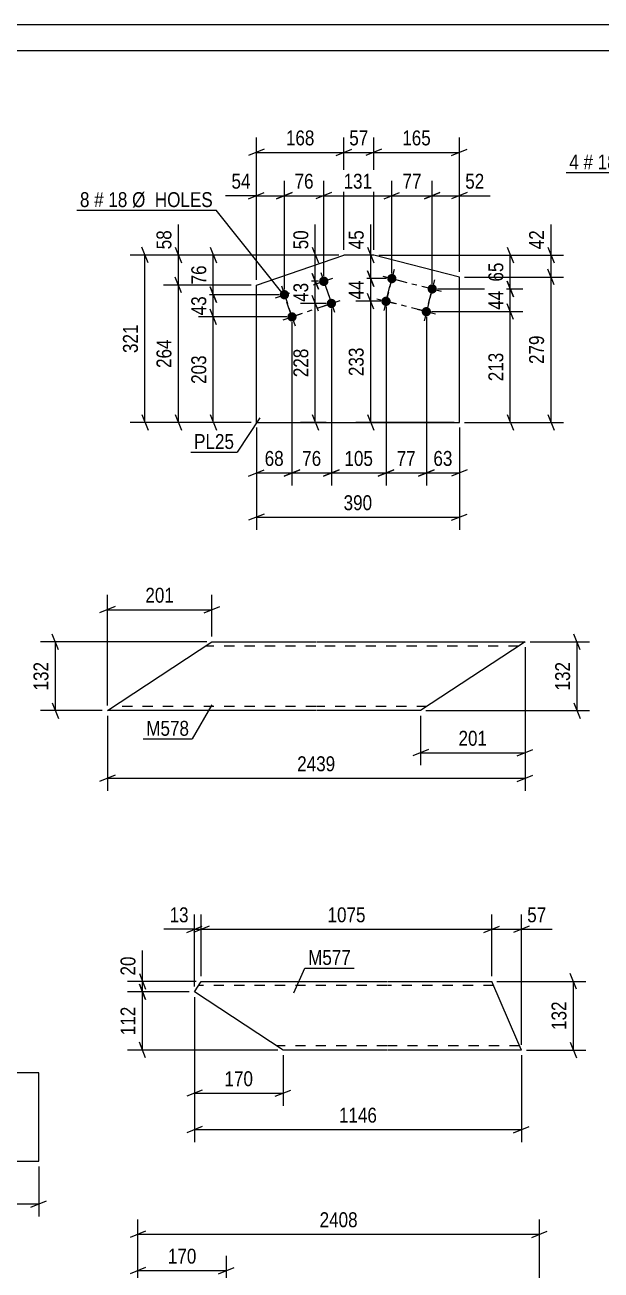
# Model space of a CAD drawing. Header units: millimetres. Extents: x 0 to 594, y 0 to 420.
# Drawn here: x 212.6 to 323.4, y 180.8 to 420 of the extents above; entities that cross this region are included whole.
import ezdxf

# ---------------------------------------------------------------- set-up
doc = ezdxf.new("R2010")
doc.units = ezdxf.units.MM
doc.linetypes.add('DXK_LINE_DOT2', pattern=[3.9198, 1.9599, -1.9599])
doc.linetypes.add('DXK_LINE_DOT3', pattern=[5.9187, 2.979, -0.9799, 0.9799, -0.9799])
doc.styles.add('Arial Narrow', font='ARIALN.TTF', dxfattribs={"height": 0.2})

# ---------------------------------------------------------------- blocks, each defined once
blk = doc.blocks.new('Unknown-232816080-53569')
at = {"color": 5, "linetype": 'Continuous'}
for p, q in [((594, 420), (0, 420)), ((589, 415), (5, 415))]:
    blk.add_line(p, q, dxfattribs=at)
blk = doc.blocks.new('Part-232816080-67486 - 67485')
at = {"color": 2, "linetype": 'Continuous'}
for p, q in [((245.23, 234.24), (246.54, 236.25)), ((246.54, 236.25), (282.25, 236.25)), ((282.35, 236.25), (302.35, 236.25)), ((307.35, 224.65), (302.35, 236.25)), ((259.81, 224.65), (245.23, 234.24)), ((262.25, 223.05), (259.81, 224.65)), ((282.25, 223.05), (262.25, 223.05)), ((308.04, 223.05), (282.35, 223.05)), ((308.04, 223.05), (307.35, 224.65))]:
    blk.add_line(p, q, dxfattribs=at)
at = {"color": 7, "linetype": 'DXK_LINE_DOT2'}
for p, q in [((282.25, 235.45), (246.02, 235.45)), ((302.69, 235.45), (282.35, 235.45)), ((262.06, 223.17), (259.81, 224.65)), ((282.25, 223.85), (261.03, 223.85)), ((307.69, 223.85), (282.35, 223.85)), ((307.67, 223.91), (307.48, 224.34)), ((307.69, 223.85), (307.67, 223.91))]:
    blk.add_line(p, q, dxfattribs=at)
blk = doc.blocks.new('Part-232816080-67497 - 67496')
at = {"color": 2, "linetype": 'Continuous'}
for p, q in [((246.14, 299.87), (248.57, 301.47)), ((248.57, 301.47), (268.57, 301.47)), ((268.67, 301.47), (308.74, 301.47)), ((308.74, 301.47), (306.3, 299.87)), ((228.5, 288.27), (246.14, 299.87)), ((306.3, 299.87), (288.67, 288.27)), ((268.57, 288.27), (228.5, 288.27)), ((288.67, 288.27), (268.67, 288.27))]:
    blk.add_line(p, q, dxfattribs=at)
at = {"color": 7, "linetype": 'DXK_LINE_DOT2'}
for p, q in [((268.57, 300.67), (247.35, 300.67)), ((307.52, 300.67), (268.67, 300.67)), ((308.55, 301.35), (306.3, 299.87)), ((268.57, 289.07), (229.72, 289.07)), ((289.88, 289.07), (268.67, 289.07))]:
    blk.add_line(p, q, dxfattribs=at)
blk = doc.blocks.new('Part-232816080-67672 - 67671')
at = {"color": 2, "linetype": 'Continuous'}
for p, q in [((193.53, 218.69), (193.53, 201.69)), ((215.29, 218.69), (193.53, 218.69)), ((215.29, 201.69), (215.29, 218.69)), ((193.53, 201.69), (215.29, 201.69))]:
    blk.add_line(p, q, dxfattribs=at)
blk = doc.blocks.new('Part-232816080-67833 - 67832')
at = {"color": 2, "linetype": 'Continuous'}
for p, q in [((257.11, 370.02), (273.94, 375.77)), ((279.66, 375.77), (273.94, 375.77)), ((296.13, 371.55), (279.66, 375.77)), ((296.13, 343.64), (296.13, 371.55)), ((257.11, 343.64), (257.11, 370.02)), ((257.11, 343.64), (296.13, 343.64))]:
    blk.add_line(p, q, dxfattribs=at)
blk = doc.blocks.new('Bolt-232816080-67834 - 67832')
at = {"linetype": 'Continuous'}
for points in [[(284.02, 371.04, -1), (282.28, 371.48, -1)], [(291.77, 369.05, -1), (290.03, 369.5, -1)], [(282.9, 366.68, -1), (281.16, 367.13, -1)], [(290.65, 364.69, -1), (288.91, 365.14, -1)]]:
    blk.add_hatch(color=1, dxfattribs=at).paths.add_polyline_path(points)
at = {"color": 1, "linetype": 'Continuous'}
for p, q in [((281.41, 371.71), (284.89, 370.81)), ((283.6, 373), (282.7, 369.52)), ((291.35, 371.02), (290.45, 367.53)), ((282.48, 368.65), (281.59, 365.16)), ((289.16, 369.72), (292.64, 368.83)), ((280.29, 367.35), (283.78, 366.46)), ((290.23, 366.66), (289.34, 363.17)), ((288.04, 365.36), (291.53, 364.47))]:
    blk.add_line(p, q, dxfattribs=at)
blk = doc.blocks.new('Bolt-232816080-67835 - 67832')
at = {"linetype": 'Continuous'}
for points in [[(270.93, 371.04, -1), (269.22, 370.46, -1)], [(263.36, 368.45, -1), (261.65, 367.87, -1)], [(272.38, 366.78, -1), (270.68, 366.2, -1)], [(264.81, 364.19, -1), (263.11, 363.61, -1)]]:
    blk.add_hatch(color=1, dxfattribs=at).paths.add_polyline_path(points)
at = {"color": 1, "linetype": 'Continuous'}
for p, q in [((268.37, 370.17), (271.78, 371.33)), ((269.49, 372.45), (270.66, 369.04)), ((260.8, 367.58), (264.21, 368.74)), ((261.92, 369.86), (263.09, 366.46)), ((269.83, 365.91), (273.23, 367.07)), ((270.95, 368.19), (272.11, 364.79)), ((262.26, 363.32), (265.66, 364.48)), ((263.38, 365.6), (264.54, 362.2))]:
    blk.add_line(p, q, dxfattribs=at)
blk = doc.blocks.new('Line-232816080-76324 - 67832')
at = {"color": 1, "linetype": 'DXK_LINE_DOT3'}
blk.add_line((262.5, 368.16), (270.07, 370.75), dxfattribs=at)
blk = doc.blocks.new('Line-232816080-76331 - 67832')
at = {"color": 1, "linetype": 'DXK_LINE_DOT3'}
blk.add_line((270.07, 370.75), (271.53, 366.49), dxfattribs=at)
blk = doc.blocks.new('Line-232816080-76338 - 67832')
at = {"color": 1, "linetype": 'DXK_LINE_DOT3'}
blk.add_line((271.53, 366.49), (263.96, 363.9), dxfattribs=at)
blk = doc.blocks.new('Line-232816080-76345 - 67832')
at = {"color": 1, "linetype": 'DXK_LINE_DOT3'}
blk.add_line((263.96, 363.9), (262.5, 368.16), dxfattribs=at)
blk = doc.blocks.new('Line-232816080-76352 - 67832')
at = {"color": 1, "linetype": 'DXK_LINE_DOT3'}
blk.add_line((283.15, 371.26), (290.9, 369.27), dxfattribs=at)
blk = doc.blocks.new('Line-232816080-76359 - 67832')
at = {"color": 1, "linetype": 'DXK_LINE_DOT3'}
blk.add_line((290.9, 369.27), (289.78, 364.92), dxfattribs=at)
blk = doc.blocks.new('Line-232816080-76366 - 67832')
at = {"color": 1, "linetype": 'DXK_LINE_DOT3'}
blk.add_line((289.78, 364.92), (282.03, 366.9), dxfattribs=at)
blk = doc.blocks.new('Line-232816080-76373 - 67832')
at = {"color": 1, "linetype": 'DXK_LINE_DOT3'}
blk.add_line((282.03, 366.9), (283.15, 371.26), dxfattribs=at)
blk = doc.blocks.new('StraightDimension-232816080-68071 - 67478')
at = {"color": 7, "linetype": 'Continuous'}
for p, q in [((234.34, 160.48), (234.34, 183.52)), ((251.36, 171.67), (251.36, 183.52)), ((235.84, 181.27), (232.84, 180.07)), ((234.34, 180.67), (251.36, 180.67)), ((249.86, 180.07), (252.86, 181.27))]:
    blk.add_line(p, q, dxfattribs=at)
at = {"color": 0}
blk.add_wipeout([(246.19, 181.42), (246.19, 185.62), (239.51, 185.62), (239.51, 181.42)], dxfattribs=at)
at = {"color": 3, "style": 'Arial Narrow'}
blk.add_text('170', height=2.863, dxfattribs=at).set_placement((240.11, 182.02))
blk = doc.blocks.new('StraightDimension-232816080-68089 - 67478')
at = {"color": 7, "linetype": 'Continuous'}
for p, q in [((234.34, 160.48), (234.34, 190.52)), ((311.52, 171.67), (311.52, 190.52)), ((235.84, 188.27), (232.84, 187.07)), ((234.34, 187.67), (311.52, 187.67)), ((310.02, 187.07), (313.02, 188.27))]:
    blk.add_line(p, q, dxfattribs=at)
at = {"color": 0}
blk.add_wipeout([(277.19, 188.42), (277.19, 192.62), (268.67, 192.62), (268.67, 188.42)], dxfattribs=at)
at = {"color": 3, "style": 'Arial Narrow'}
blk.add_text('2408', height=2.863, dxfattribs=at).set_placement((269.27, 189.02))
blk = doc.blocks.new('StraightDimension-232816080-71213 - 67485')
at = {"color": 7, "linetype": 'Continuous'}
for p, q in [((234.63, 237.75), (235.83, 234.75)), ((245.54, 236.25), (232.38, 236.25)), ((235.83, 232.74), (234.63, 235.74)), ((235.23, 234.24), (235.23, 236.25)), ((244.23, 234.24), (232.38, 234.24))]:
    blk.add_line(p, q, dxfattribs=at)
at = {"color": 0}
blk.add_wipeout([(234.48, 241.63), (230.28, 241.63), (230.28, 236.77), (234.48, 236.77)], dxfattribs=at)
at = {"color": 7, "linetype": 'Continuous'}
blk.add_line((235.23, 236.25), (235.23, 242.15), dxfattribs=at)
blk.add_line((235.23, 236.25), (235.23, 242.15), dxfattribs=at)
at = {"color": 3, "style": 'Arial Narrow'}
blk.add_text('20', height=2.863, rotation=90.0002, dxfattribs=at).set_placement((233.88, 237.37))
blk = doc.blocks.new('StraightDimension-232816080-68113 - 67485')
at = {"color": 7, "linetype": 'Continuous'}
for p, q in [((318.64, 234.75), (317.44, 237.75)), ((303.35, 236.25), (320.44, 236.25)), ((318.04, 223.05), (318.04, 236.25)), ((309.04, 223.05), (320.44, 223.05)), ((317.44, 224.55), (318.64, 221.55))]:
    blk.add_line(p, q, dxfattribs=at)
at = {"color": 0}
blk.add_wipeout([(317.29, 232.99), (313.09, 232.99), (313.09, 226.31), (317.29, 226.31)], dxfattribs=at)
at = {"color": 3, "style": 'Arial Narrow'}
blk.add_text('132', height=2.863, rotation=90.0002, dxfattribs=at).set_placement((316.69, 226.91))
blk = doc.blocks.new('StraightDimension-232816080-68101 - 67485')
at = {"color": 7, "linetype": 'Continuous'}
for p, q in [((245.23, 233.24), (245.23, 212.36)), ((262.25, 222.05), (262.25, 212.36)), ((246.73, 215.36), (243.73, 214.16)), ((260.75, 214.16), (263.75, 215.36)), ((245.23, 214.76), (262.25, 214.76))]:
    blk.add_line(p, q, dxfattribs=at)
at = {"color": 0}
blk.add_wipeout([(257.08, 215.51), (257.08, 219.71), (250.39, 219.71), (250.39, 215.51)], dxfattribs=at)
at = {"color": 3, "style": 'Arial Narrow'}
blk.add_text('170', height=2.863, dxfattribs=at).set_placement((250.99, 216.11))
blk = doc.blocks.new('StraightDimension-232816080-68119 - 67485')
at = {"color": 7, "linetype": 'Continuous'}
for p, q in [((245.23, 233.24), (245.23, 205.36)), ((308.04, 222.05), (308.04, 205.36)), ((246.73, 208.36), (243.73, 207.16)), ((306.54, 207.16), (309.54, 208.36)), ((245.23, 207.76), (308.04, 207.76))]:
    blk.add_line(p, q, dxfattribs=at)
at = {"color": 0}
blk.add_wipeout([(280.89, 208.51), (280.89, 212.71), (272.38, 212.71), (272.38, 208.51)], dxfattribs=at)
at = {"color": 3, "style": 'Arial Narrow'}
blk.add_text('1146', height=2.863, dxfattribs=at).set_placement((272.98, 209.11))
blk = doc.blocks.new('StraightDimension-232816080-71214 - 67485')
at = {"color": 7, "linetype": 'Continuous'}
for p, q in [((234.63, 235.74), (235.83, 232.74)), ((244.23, 234.24), (232.38, 234.24)), ((235.23, 223.05), (235.23, 234.24)), ((261.25, 223.05), (232.38, 223.05)), ((235.83, 221.55), (234.63, 224.55))]:
    blk.add_line(p, q, dxfattribs=at)
at = {"color": 0}
blk.add_wipeout([(234.48, 231.99), (230.28, 231.99), (230.28, 225.3), (234.48, 225.3)], dxfattribs=at)
at = {"color": 3, "style": 'Arial Narrow'}
blk.add_text('112', height=2.863, rotation=90.0002, dxfattribs=at).set_placement((233.88, 225.9))
blk = doc.blocks.new('StraightDimension-232816080-76596 - 67485')
at = {"color": 7, "linetype": 'Continuous'}
for p, q in [((302.35, 237.25), (302.35, 249.1)), ((308.04, 224.05), (308.04, 249.1)), ((300.85, 245.65), (303.85, 246.85)), ((309.54, 246.85), (306.54, 245.65)), ((302.35, 246.25), (308.04, 246.25))]:
    blk.add_line(p, q, dxfattribs=at)
at = {"color": 0}
blk.add_wipeout([(313.42, 247), (313.42, 251.2), (308.56, 251.2), (308.56, 247)], dxfattribs=at)
at = {"color": 7, "linetype": 'Continuous'}
blk.add_line((308.04, 246.25), (313.95, 246.25), dxfattribs=at)
blk.add_line((308.04, 246.25), (313.95, 246.25), dxfattribs=at)
at = {"color": 3, "style": 'Arial Narrow'}
blk.add_text('57', height=2.863, dxfattribs=at).set_placement((309.16, 247.6))
blk = doc.blocks.new('StraightDimension-232816080-76597 - 67485')
at = {"color": 7, "linetype": 'Continuous'}
for p, q in [((246.54, 237.25), (246.54, 249.1)), ((302.35, 237.25), (302.35, 249.1)), ((248.04, 246.85), (245.04, 245.65)), ((300.85, 245.65), (303.85, 246.85)), ((246.54, 246.25), (302.35, 246.25))]:
    blk.add_line(p, q, dxfattribs=at)
at = {"color": 0}
blk.add_wipeout([(278.7, 247), (278.7, 251.2), (270.19, 251.2), (270.19, 247)], dxfattribs=at)
at = {"color": 3, "style": 'Arial Narrow'}
blk.add_text('1075', height=2.863, dxfattribs=at).set_placement((270.79, 247.6))
blk = doc.blocks.new('StraightDimension-232816080-76598 - 67485')
at = {"color": 7, "linetype": 'Continuous'}
for p, q in [((245.23, 235.24), (245.23, 249.1)), ((246.54, 237.25), (246.54, 249.1)), ((243.73, 245.65), (246.73, 246.85)), ((248.04, 246.85), (245.04, 245.65)), ((245.23, 246.25), (246.54, 246.25))]:
    blk.add_line(p, q, dxfattribs=at)
at = {"color": 0}
blk.add_wipeout([(244.7, 247), (244.7, 251.2), (239.84, 251.2), (239.84, 247)], dxfattribs=at)
at = {"color": 7, "linetype": 'Continuous'}
blk.add_line((245.23, 246.25), (239.32, 246.25), dxfattribs=at)
blk.add_line((245.23, 246.25), (239.32, 246.25), dxfattribs=at)
at = {"color": 3, "style": 'Arial Narrow'}
blk.add_text('13', height=2.863, dxfattribs=at).set_placement((240.44, 247.6))
blk = doc.blocks.new('StraightDimension-232816080-68137 - 67496')
at = {"color": 7, "linetype": 'Continuous'}
for p, q in [((247.57, 301.47), (215.65, 301.47)), ((219.1, 299.97), (217.9, 302.97)), ((218.5, 288.27), (218.5, 301.47)), ((217.9, 289.77), (219.1, 286.77)), ((227.5, 288.27), (215.65, 288.27))]:
    blk.add_line(p, q, dxfattribs=at)
at = {"color": 0}
blk.add_wipeout([(217.75, 298.22), (213.55, 298.22), (213.55, 291.53), (217.75, 291.53)], dxfattribs=at)
at = {"color": 3, "style": 'Arial Narrow'}
blk.add_text('132', height=2.863, rotation=90.0002, dxfattribs=at).set_placement((217.15, 292.13))
blk = doc.blocks.new('StraightDimension-232816080-68131 - 67496')
at = {"color": 7, "linetype": 'Continuous'}
for p, q in [((309.74, 301.47), (321.14, 301.47)), ((319.34, 299.97), (318.14, 302.97)), ((318.74, 288.27), (318.74, 301.47)), ((318.14, 289.77), (319.34, 286.77)), ((289.67, 288.27), (321.14, 288.27))]:
    blk.add_line(p, q, dxfattribs=at)
at = {"color": 0}
blk.add_wipeout([(317.99, 298.22), (313.79, 298.22), (313.79, 291.53), (317.99, 291.53)], dxfattribs=at)
at = {"color": 3, "style": 'Arial Narrow'}
blk.add_text('132', height=2.863, rotation=90.0002, dxfattribs=at).set_placement((317.39, 292.13))
blk = doc.blocks.new('StraightDimension-232816080-68123 - 67496')
at = {"color": 7, "linetype": 'Continuous'}
for p, q in [((308.74, 300.47), (308.74, 277.77)), ((288.67, 287.27), (288.67, 277.77)), ((290.17, 280.77), (287.17, 279.57)), ((288.67, 280.17), (308.74, 280.17)), ((307.24, 279.57), (310.24, 280.77))]:
    blk.add_line(p, q, dxfattribs=at)
at = {"color": 0}
blk.add_wipeout([(302.04, 280.92), (302.04, 285.12), (295.36, 285.12), (295.36, 280.92)], dxfattribs=at)
at = {"color": 3, "style": 'Arial Narrow'}
blk.add_text('201', height=2.863, dxfattribs=at).set_placement((295.96, 281.52))
blk = doc.blocks.new('StraightDimension-232816080-68143 - 67496')
at = {"color": 7, "linetype": 'Continuous'}
for p, q in [((308.74, 300.47), (308.74, 272.87)), ((228.5, 287.27), (228.5, 272.87)), ((230, 275.87), (227, 274.67)), ((228.5, 275.27), (308.74, 275.27)), ((307.24, 274.67), (310.24, 275.87))]:
    blk.add_line(p, q, dxfattribs=at)
at = {"color": 0}
blk.add_wipeout([(272.87, 276.02), (272.87, 280.22), (264.36, 280.22), (264.36, 276.02)], dxfattribs=at)
at = {"color": 3, "style": 'Arial Narrow'}
blk.add_text('2439', height=2.863, dxfattribs=at).set_placement((264.96, 276.62))
blk = doc.blocks.new('StraightDimension-232816080-68127 - 67496')
at = {"color": 7, "linetype": 'Continuous'}
for p, q in [((228.5, 289.27), (228.5, 310.5)), ((248.57, 302.47), (248.57, 310.5)), ((230, 308.25), (227, 307.05)), ((228.5, 307.65), (248.57, 307.65)), ((247.07, 307.05), (250.07, 308.25))]:
    blk.add_line(p, q, dxfattribs=at)
at = {"color": 0}
blk.add_wipeout([(241.88, 308.4), (241.88, 312.6), (235.19, 312.6), (235.19, 308.4)], dxfattribs=at)
at = {"color": 3, "style": 'Arial Narrow'}
blk.add_text('201', height=2.863, dxfattribs=at).set_placement((235.79, 309))
blk = doc.blocks.new('StraightDimension-232816080-74626 - 67671')
at = {"color": 7, "linetype": 'Continuous'}
for p, q in [((193.53, 200.69), (193.53, 191.09)), ((215.29, 200.69), (215.29, 191.09)), ((195.03, 194.09), (192.03, 192.89)), ((213.79, 192.89), (216.79, 194.09)), ((193.53, 193.49), (215.29, 193.49))]:
    blk.add_line(p, q, dxfattribs=at)
at = {"color": 0}
blk.add_wipeout([(207.75, 194.24), (207.75, 198.44), (201.07, 198.44), (201.07, 194.24)], dxfattribs=at)
at = {"color": 3, "style": 'Arial Narrow'}
blk.add_text('218', height=2.863, dxfattribs=at).set_placement((201.67, 194.84))
blk = doc.blocks.new('StraightDimension-232816080-68454 - 67832')
at = {"color": 7, "linetype": 'Continuous'}
for p, q in [((273.94, 376.77), (273.94, 398.36)), ((279.66, 376.77), (279.66, 398.36)), ((272.44, 394.91), (275.44, 396.11)), ((273.94, 395.51), (279.66, 395.51)), ((281.16, 396.11), (278.16, 394.91))]:
    blk.add_line(p, q, dxfattribs=at)
at = {"color": 0}
blk.add_wipeout([(279.23, 396.26), (279.23, 400.46), (274.37, 400.46), (274.37, 396.26)], dxfattribs=at)
at = {"color": 3, "style": 'Arial Narrow'}
blk.add_text('57', height=2.863, dxfattribs=at).set_placement((274.97, 396.86))
blk = doc.blocks.new('StraightDimension-232816080-78531 - 67832')
at = {"color": 7, "linetype": 'Continuous'}
for p, q in [((297.13, 371.55), (316.14, 371.55)), ((314.34, 370.05), (313.14, 373.05)), ((313.74, 343.64), (313.74, 371.55)), ((313.14, 345.14), (314.34, 342.14)), ((297.13, 343.64), (316.14, 343.64))]:
    blk.add_line(p, q, dxfattribs=at)
at = {"color": 0}
blk.add_wipeout([(312.99, 360.94), (308.79, 360.94), (308.79, 354.25), (312.99, 354.25)], dxfattribs=at)
at = {"color": 3, "style": 'Arial Narrow'}
blk.add_text('279', height=2.863, rotation=90.0002, dxfattribs=at).set_placement((312.39, 354.85))
blk = doc.blocks.new('StraightDimension-232816080-78456 - 67832')
at = {"color": 7, "linetype": 'Continuous'}
for p, q in [((282.03, 365.9), (282.03, 331.53)), ((289.78, 363.92), (289.78, 331.53)), ((280.53, 333.33), (283.53, 334.53)), ((282.03, 333.93), (289.78, 333.93)), ((291.28, 334.53), (288.28, 333.33))]:
    blk.add_line(p, q, dxfattribs=at)
at = {"color": 0}
blk.add_wipeout([(288.34, 334.68), (288.34, 338.88), (283.48, 338.88), (283.48, 334.68)], dxfattribs=at)
at = {"color": 3, "style": 'Arial Narrow'}
blk.add_text('77', height=2.863, dxfattribs=at).set_placement((284.08, 335.28))
blk = doc.blocks.new('StraightDimension-232816080-68453 - 67832')
at = {"color": 7, "linetype": 'Continuous'}
for p, q in [((279.66, 376.77), (279.66, 398.36)), ((296.13, 372.55), (296.13, 398.36)), ((281.16, 396.11), (278.16, 394.91)), ((279.66, 395.51), (296.13, 395.51)), ((294.63, 394.91), (297.63, 396.11))]:
    blk.add_line(p, q, dxfattribs=at)
at = {"color": 0}
blk.add_wipeout([(291.24, 396.26), (291.24, 400.46), (284.55, 400.46), (284.55, 396.26)], dxfattribs=at)
at = {"color": 3, "style": 'Arial Narrow'}
blk.add_text('165', height=2.863, dxfattribs=at).set_placement((285.15, 396.86))
blk = doc.blocks.new('StraightDimension-232816080-68455 - 67832')
at = {"color": 7, "linetype": 'Continuous'}
for p, q in [((257.11, 371.02), (257.11, 398.36)), ((273.94, 376.77), (273.94, 398.36)), ((258.61, 396.11), (255.61, 394.91)), ((257.11, 395.51), (273.94, 395.51)), ((272.44, 394.91), (275.44, 396.11))]:
    blk.add_line(p, q, dxfattribs=at)
at = {"color": 0}
blk.add_wipeout([(268.87, 396.26), (268.87, 400.46), (262.19, 400.46), (262.19, 396.26)], dxfattribs=at)
at = {"color": 3, "style": 'Arial Narrow'}
blk.add_text('168', height=2.863, dxfattribs=at).set_placement((262.79, 396.86))
blk = doc.blocks.new('StraightDimension-232816080-68461 - 67832')
at = {"color": 7, "linetype": 'Continuous'}
for p, q in [((257.11, 342.64), (257.11, 323.02)), ((296.13, 342.64), (296.13, 323.02)), ((258.61, 326.02), (255.61, 324.82)), ((257.11, 325.42), (296.13, 325.42)), ((294.63, 324.82), (297.63, 326.02))]:
    blk.add_line(p, q, dxfattribs=at)
at = {"color": 0}
blk.add_wipeout([(279.96, 326.17), (279.96, 330.37), (273.28, 330.37), (273.28, 326.17)], dxfattribs=at)
at = {"color": 3, "style": 'Arial Narrow'}
blk.add_text('390', height=2.863, dxfattribs=at).set_placement((273.88, 326.77))
blk = doc.blocks.new('StraightDimension-232816080-78458 - 67832')
at = {"color": 7, "linetype": 'Continuous'}
for p, q in [((271.53, 365.49), (271.53, 331.53)), ((263.96, 362.9), (263.96, 331.53)), ((262.46, 333.33), (265.46, 334.53)), ((263.96, 333.93), (271.53, 333.93)), ((273.03, 334.53), (270.03, 333.33))]:
    blk.add_line(p, q, dxfattribs=at)
at = {"color": 0}
blk.add_wipeout([(270.17, 334.68), (270.17, 338.88), (265.32, 338.88), (265.32, 334.68)], dxfattribs=at)
at = {"color": 3, "style": 'Arial Narrow'}
blk.add_text('76', height=2.863, dxfattribs=at).set_placement((265.92, 335.28))
blk = doc.blocks.new('StraightDimension-232816080-68473 - 67832')
at = {"color": 7, "linetype": 'Continuous'}
for p, q in [((290.9, 370.27), (290.9, 390.04)), ((296.13, 372.55), (296.13, 390.04)), ((289.4, 386.59), (292.4, 387.79)), ((297.63, 387.79), (294.63, 386.59)), ((290.9, 387.19), (296.13, 387.19))]:
    blk.add_line(p, q, dxfattribs=at)
at = {"color": 0}
blk.add_wipeout([(301.51, 387.94), (301.51, 392.14), (296.65, 392.14), (296.65, 387.94)], dxfattribs=at)
at = {"color": 7, "linetype": 'Continuous'}
blk.add_line((296.13, 387.19), (302.03, 387.19), dxfattribs=at)
blk.add_line((296.13, 387.19), (302.03, 387.19), dxfattribs=at)
at = {"color": 3, "style": 'Arial Narrow'}
blk.add_text('52', height=2.863, dxfattribs=at).set_placement((297.25, 388.54))
blk = doc.blocks.new('StraightDimension-232816080-78457 - 67832')
at = {"color": 7, "linetype": 'Continuous'}
for p, q in [((271.53, 365.49), (271.53, 331.53)), ((282.03, 365.9), (282.03, 331.53)), ((270.03, 333.33), (273.03, 334.53)), ((271.53, 333.93), (282.03, 333.93)), ((283.53, 334.53), (280.53, 333.33))]:
    blk.add_line(p, q, dxfattribs=at)
at = {"color": 0}
blk.add_wipeout([(280.12, 334.68), (280.12, 338.88), (273.44, 338.88), (273.44, 334.68)], dxfattribs=at)
at = {"color": 3, "style": 'Arial Narrow'}
blk.add_text('105', height=2.863, dxfattribs=at).set_placement((274.04, 335.28))
blk = doc.blocks.new('StraightDimension-232816080-71140 - 67832')
at = {"color": 7, "linetype": 'Continuous'}
for p, q in [((278.66, 375.77), (276.23, 375.77)), ((278.48, 377.27), (279.68, 374.27)), ((279.08, 371.26), (279.08, 375.77)), ((282.15, 371.26), (276.23, 371.26)), ((279.68, 369.76), (278.48, 372.76))]:
    blk.add_line(p, q, dxfattribs=at)
at = {"color": 0}
blk.add_wipeout([(278.33, 381.15), (274.13, 381.15), (274.13, 376.29), (278.33, 376.29)], dxfattribs=at)
at = {"color": 7, "linetype": 'Continuous'}
blk.add_line((279.08, 375.77), (279.08, 381.68), dxfattribs=at)
blk.add_line((279.08, 375.77), (279.08, 381.68), dxfattribs=at)
at = {"color": 3, "style": 'Arial Narrow'}
blk.add_text('45', height=2.863, rotation=90.0002, dxfattribs=at).set_placement((277.73, 376.89))
blk = doc.blocks.new('StraightDimension-232816080-68474 - 67832')
at = {"color": 7, "linetype": 'Continuous'}
for p, q in [((283.15, 372.26), (283.15, 390.04)), ((290.9, 370.27), (290.9, 390.04)), ((281.65, 386.59), (284.65, 387.79)), ((292.4, 387.79), (289.4, 386.59)), ((283.15, 387.19), (290.9, 387.19))]:
    blk.add_line(p, q, dxfattribs=at)
at = {"color": 0}
blk.add_wipeout([(289.45, 387.94), (289.45, 392.14), (284.6, 392.14), (284.6, 387.94)], dxfattribs=at)
at = {"color": 3, "style": 'Arial Narrow'}
blk.add_text('77', height=2.863, dxfattribs=at).set_placement((285.2, 388.54))
blk = doc.blocks.new('StraightDimension-232816080-68475 - 67832')
at = {"color": 7, "linetype": 'Continuous'}
for p, q in [((270.07, 371.75), (270.07, 390.04)), ((283.15, 372.26), (283.15, 390.04)), ((271.57, 387.79), (268.57, 386.59)), ((281.65, 386.59), (284.65, 387.79)), ((270.07, 387.19), (283.15, 387.19))]:
    blk.add_line(p, q, dxfattribs=at)
at = {"color": 0}
blk.add_wipeout([(279.95, 387.94), (279.95, 392.14), (273.27, 392.14), (273.27, 387.94)], dxfattribs=at)
at = {"color": 3, "style": 'Arial Narrow'}
blk.add_text('131', height=2.863, dxfattribs=at).set_placement((273.87, 388.54))
blk = doc.blocks.new('StraightDimension-232816080-68476 - 67832')
at = {"color": 7, "linetype": 'Continuous'}
for p, q in [((262.5, 369.16), (262.5, 390.04)), ((270.07, 371.75), (270.07, 390.04)), ((261, 386.59), (264, 387.79)), ((271.57, 387.79), (268.57, 386.59)), ((262.5, 387.19), (270.07, 387.19))]:
    blk.add_line(p, q, dxfattribs=at)
at = {"color": 0}
blk.add_wipeout([(268.72, 387.94), (268.72, 392.14), (263.86, 392.14), (263.86, 387.94)], dxfattribs=at)
at = {"color": 3, "style": 'Arial Narrow'}
blk.add_text('76', height=2.863, dxfattribs=at).set_placement((264.46, 388.54))
blk = doc.blocks.new('StraightDimension-232816080-68477 - 67832')
at = {"color": 7, "linetype": 'Continuous'}
for p, q in [((257.11, 371.02), (257.11, 390.04)), ((262.5, 369.16), (262.5, 390.04)), ((255.61, 386.59), (258.61, 387.79)), ((264, 387.79), (261, 386.59)), ((257.11, 387.19), (262.5, 387.19))]:
    blk.add_line(p, q, dxfattribs=at)
at = {"color": 0}
blk.add_wipeout([(256.59, 387.94), (256.59, 392.14), (251.73, 392.14), (251.73, 387.94)], dxfattribs=at)
at = {"color": 7, "linetype": 'Continuous'}
blk.add_line((257.11, 387.19), (251.21, 387.19), dxfattribs=at)
blk.add_line((257.11, 387.19), (251.21, 387.19), dxfattribs=at)
at = {"color": 3, "style": 'Arial Narrow'}
blk.add_text('54', height=2.863, dxfattribs=at).set_placement((252.33, 388.54))
blk = doc.blocks.new('StraightDimension-232816080-68509 - 67832')
at = {"color": 7, "linetype": 'Continuous'}
for p, q in [((280.66, 375.77), (308.31, 375.77)), ((305.31, 377.27), (306.51, 374.27)), ((305.91, 369.27), (305.91, 375.77)), ((291.9, 369.27), (308.31, 369.27)), ((306.51, 367.77), (305.31, 370.77))]:
    blk.add_line(p, q, dxfattribs=at)
at = {"color": 0}
blk.add_wipeout([(305.16, 374.95), (300.96, 374.95), (300.96, 370.09), (305.16, 370.09)], dxfattribs=at)
at = {"color": 3, "style": 'Arial Narrow'}
blk.add_text('65', height=2.863, rotation=90.0002, dxfattribs=at).set_placement((304.56, 370.69))
blk = doc.blocks.new('StraightDimension-232816080-68510 - 67832')
at = {"color": 7, "linetype": 'Continuous'}
for p, q in [((291.9, 369.27), (308.31, 369.27)), ((305.31, 370.77), (306.51, 367.77)), ((305.91, 364.92), (305.91, 369.27)), ((306.51, 363.42), (305.31, 366.42)), ((290.78, 364.92), (308.31, 364.92))]:
    blk.add_line(p, q, dxfattribs=at)
at = {"color": 0}
blk.add_wipeout([(305.16, 369.52), (300.96, 369.52), (300.96, 364.67), (305.16, 364.67)], dxfattribs=at)
at = {"color": 3, "style": 'Arial Narrow'}
blk.add_text('44', height=2.863, rotation=90.0002, dxfattribs=at).set_placement((304.56, 365.27))
blk = doc.blocks.new('StraightDimension-232816080-68511 - 67832')
at = {"color": 7, "linetype": 'Continuous'}
for p, q in [((306.51, 363.42), (305.31, 366.42)), ((290.78, 364.92), (308.31, 364.92)), ((305.91, 343.64), (305.91, 364.92)), ((305.31, 345.14), (306.51, 342.14)), ((297.13, 343.64), (308.31, 343.64))]:
    blk.add_line(p, q, dxfattribs=at)
at = {"color": 0}
blk.add_wipeout([(305.16, 357.62), (300.96, 357.62), (300.96, 350.94), (305.16, 350.94)], dxfattribs=at)
at = {"color": 3, "style": 'Arial Narrow'}
blk.add_text('213', height=2.863, rotation=90.0002, dxfattribs=at).set_placement((304.56, 351.54))
blk = doc.blocks.new('StraightDimension-232816080-78530 - 67832')
at = {"color": 7, "linetype": 'Continuous'}
for p, q in [((280.66, 375.77), (316.14, 375.77)), ((313.14, 377.27), (314.34, 374.27)), ((313.74, 371.55), (313.74, 375.77)), ((297.13, 371.55), (316.14, 371.55)), ((314.34, 370.05), (313.14, 373.05))]:
    blk.add_line(p, q, dxfattribs=at)
at = {"color": 0}
blk.add_wipeout([(312.99, 381.15), (308.79, 381.15), (308.79, 376.29), (312.99, 376.29)], dxfattribs=at)
at = {"color": 7, "linetype": 'Continuous'}
blk.add_line((313.74, 375.77), (313.74, 381.68), dxfattribs=at)
blk.add_line((313.74, 375.77), (313.74, 381.68), dxfattribs=at)
at = {"color": 3, "style": 'Arial Narrow'}
blk.add_text('42', height=2.863, rotation=90.0002, dxfattribs=at).set_placement((312.39, 376.89))
blk = doc.blocks.new('StraightDimension-232816080-68529 - 67832')
at = {"color": 7, "linetype": 'Continuous'}
for p, q in [((272.94, 375.77), (245.98, 375.77)), ((248.23, 377.27), (249.43, 374.27)), ((248.83, 368.16), (248.83, 375.77)), ((249.43, 366.66), (248.23, 369.66)), ((261.5, 368.16), (245.98, 368.16))]:
    blk.add_line(p, q, dxfattribs=at)
at = {"color": 0}
blk.add_wipeout([(248.08, 374.39), (243.88, 374.39), (243.88, 369.54), (248.08, 369.54)], dxfattribs=at)
at = {"color": 3, "style": 'Arial Narrow'}
blk.add_text('76', height=2.863, rotation=90.0002, dxfattribs=at).set_placement((247.48, 370.14))
blk = doc.blocks.new('StraightDimension-232816080-68530 - 67832')
at = {"color": 7, "linetype": 'Continuous'}
for p, q in [((248.23, 369.66), (249.43, 366.66)), ((261.5, 368.16), (245.98, 368.16)), ((248.83, 363.9), (248.83, 368.16)), ((262.96, 363.9), (245.98, 363.9)), ((249.43, 362.4), (248.23, 365.4))]:
    blk.add_line(p, q, dxfattribs=at)
at = {"color": 0}
blk.add_wipeout([(248.08, 368.46), (243.88, 368.46), (243.88, 363.6), (248.08, 363.6)], dxfattribs=at)
at = {"color": 3, "style": 'Arial Narrow'}
blk.add_text('43', height=2.863, rotation=90.0002, dxfattribs=at).set_placement((247.48, 364.2))
blk = doc.blocks.new('StraightDimension-232816080-78492 - 67832')
at = {"color": 7, "linetype": 'Continuous'}
for p, q in [((272.94, 375.77), (239.29, 375.77)), ((241.54, 377.27), (242.74, 374.27)), ((242.14, 370.02), (242.14, 375.77)), ((242.74, 368.52), (241.54, 371.52)), ((256.11, 370.02), (239.29, 370.02))]:
    blk.add_line(p, q, dxfattribs=at)
at = {"color": 0}
blk.add_wipeout([(241.39, 381.15), (237.19, 381.15), (237.19, 376.29), (241.39, 376.29)], dxfattribs=at)
at = {"color": 7, "linetype": 'Continuous'}
blk.add_line((242.14, 375.77), (242.14, 381.68), dxfattribs=at)
blk.add_line((242.14, 375.77), (242.14, 381.68), dxfattribs=at)
at = {"color": 3, "style": 'Arial Narrow'}
blk.add_text('58', height=2.863, rotation=90.0002, dxfattribs=at).set_placement((240.79, 376.89))
blk = doc.blocks.new('StraightDimension-232816080-68531 - 67832')
at = {"color": 7, "linetype": 'Continuous'}
for p, q in [((262.96, 363.9), (245.98, 363.9)), ((249.43, 362.4), (248.23, 365.4)), ((248.83, 343.64), (248.83, 363.9)), ((248.23, 345.14), (249.43, 342.14)), ((256.11, 343.64), (245.98, 343.64))]:
    blk.add_line(p, q, dxfattribs=at)
at = {"color": 0}
blk.add_wipeout([(248.08, 357.12), (243.88, 357.12), (243.88, 350.43), (248.08, 350.43)], dxfattribs=at)
at = {"color": 3, "style": 'Arial Narrow'}
blk.add_text('203', height=2.863, rotation=90.0002, dxfattribs=at).set_placement((247.48, 351.03))
blk = doc.blocks.new('StraightDimension-232816080-68549 - 67832')
at = {"color": 7, "linetype": 'Continuous'}
for p, q in [((272.94, 375.77), (232.85, 375.77)), ((236.3, 374.27), (235.1, 377.27)), ((235.7, 343.64), (235.7, 375.77)), ((235.1, 345.14), (236.3, 342.14)), ((256.11, 343.64), (232.85, 343.64))]:
    blk.add_line(p, q, dxfattribs=at)
at = {"color": 0}
blk.add_wipeout([(234.95, 363.05), (230.75, 363.05), (230.75, 356.36), (234.95, 356.36)], dxfattribs=at)
at = {"color": 3, "style": 'Arial Narrow'}
blk.add_text('321', height=2.863, rotation=90.0002, dxfattribs=at).set_placement((234.35, 356.96))
blk = doc.blocks.new('StraightDimension-232816080-71134 - 67832')
at = {"color": 7, "linetype": 'Continuous'}
for p, q in [((272.94, 375.77), (265.59, 375.77)), ((267.84, 377.27), (269.04, 374.27)), ((268.44, 370.75), (268.44, 375.77)), ((269.04, 369.25), (267.84, 372.25)), ((269.07, 370.75), (265.59, 370.75))]:
    blk.add_line(p, q, dxfattribs=at)
at = {"color": 0}
blk.add_wipeout([(267.69, 381.15), (263.49, 381.15), (263.49, 376.29), (267.69, 376.29)], dxfattribs=at)
at = {"color": 7, "linetype": 'Continuous'}
blk.add_line((268.44, 375.77), (268.44, 381.68), dxfattribs=at)
blk.add_line((268.44, 375.77), (268.44, 381.68), dxfattribs=at)
at = {"color": 3, "style": 'Arial Narrow'}
blk.add_text('50', height=2.863, rotation=90.0002, dxfattribs=at).set_placement((267.09, 376.89))
blk = doc.blocks.new('StraightDimension-232816080-71135 - 67832')
at = {"color": 7, "linetype": 'Continuous'}
for p, q in [((267.84, 372.25), (269.04, 369.25)), ((269.07, 370.75), (265.59, 370.75)), ((268.44, 366.49), (268.44, 370.75)), ((270.53, 366.49), (265.59, 366.49)), ((269.04, 364.99), (267.84, 367.99))]:
    blk.add_line(p, q, dxfattribs=at)
at = {"color": 0}
blk.add_wipeout([(267.69, 371.05), (263.49, 371.05), (263.49, 366.19), (267.69, 366.19)], dxfattribs=at)
at = {"color": 3, "style": 'Arial Narrow'}
blk.add_text('43', height=2.863, rotation=90.0002, dxfattribs=at).set_placement((267.09, 366.79))
blk = doc.blocks.new('StraightDimension-232816080-71136 - 67832')
at = {"color": 7, "linetype": 'Continuous'}
for p, q in [((270.53, 366.49), (265.59, 366.49)), ((269.04, 364.99), (267.84, 367.99)), ((268.44, 343.64), (268.44, 366.49)), ((267.84, 345.14), (269.04, 342.14)), ((270.53, 343.64), (265.59, 343.64))]:
    blk.add_line(p, q, dxfattribs=at)
at = {"color": 0}
blk.add_wipeout([(267.69, 358.41), (263.49, 358.41), (263.49, 351.72), (267.69, 351.72)], dxfattribs=at)
at = {"color": 3, "style": 'Arial Narrow'}
blk.add_text('228', height=2.863, rotation=90.0002, dxfattribs=at).set_placement((267.09, 352.32))
blk = doc.blocks.new('StraightDimension-232816080-71141 - 67832')
at = {"color": 7, "linetype": 'Continuous'}
for p, q in [((282.15, 371.26), (276.23, 371.26)), ((278.48, 372.76), (279.68, 369.76)), ((279.08, 366.9), (279.08, 371.26)), ((281.03, 366.9), (276.23, 366.9)), ((279.68, 365.4), (278.48, 368.4))]:
    blk.add_line(p, q, dxfattribs=at)
at = {"color": 0}
blk.add_wipeout([(278.33, 371.51), (274.13, 371.51), (274.13, 366.65), (278.33, 366.65)], dxfattribs=at)
at = {"color": 3, "style": 'Arial Narrow'}
blk.add_text('44', height=2.863, rotation=90.0002, dxfattribs=at).set_placement((277.73, 367.25))
blk = doc.blocks.new('StraightDimension-232816080-71142 - 67832')
at = {"color": 7, "linetype": 'Continuous'}
for p, q in [((281.03, 366.9), (276.23, 366.9)), ((279.68, 365.4), (278.48, 368.4)), ((279.08, 343.64), (279.08, 366.9)), ((278.48, 345.14), (279.68, 342.14)), ((295.13, 343.64), (276.23, 343.64))]:
    blk.add_line(p, q, dxfattribs=at)
at = {"color": 0}
blk.add_wipeout([(278.33, 358.62), (274.13, 358.62), (274.13, 351.93), (278.33, 351.93)], dxfattribs=at)
at = {"color": 3, "style": 'Arial Narrow'}
blk.add_text('233', height=2.863, rotation=90.0002, dxfattribs=at).set_placement((277.73, 352.53))
blk = doc.blocks.new('StraightDimension-232816080-78455 - 67832')
at = {"color": 7, "linetype": 'Continuous'}
for p, q in [((289.78, 363.92), (289.78, 331.53)), ((296.13, 342.64), (296.13, 331.53)), ((288.28, 333.33), (291.28, 334.53)), ((289.78, 333.93), (296.13, 333.93)), ((297.63, 334.53), (294.63, 333.33))]:
    blk.add_line(p, q, dxfattribs=at)
at = {"color": 0}
blk.add_wipeout([(295.38, 334.68), (295.38, 338.88), (290.53, 338.88), (290.53, 334.68)], dxfattribs=at)
at = {"color": 3, "style": 'Arial Narrow'}
blk.add_text('63', height=2.863, dxfattribs=at).set_placement((291.13, 335.28))
blk = doc.blocks.new('StraightDimension-232816080-78459 - 67832')
at = {"color": 7, "linetype": 'Continuous'}
for p, q in [((263.96, 362.9), (263.96, 331.53)), ((257.11, 342.64), (257.11, 331.53)), ((255.61, 333.33), (258.61, 334.53)), ((257.11, 333.93), (263.96, 333.93)), ((265.46, 334.53), (262.46, 333.33))]:
    blk.add_line(p, q, dxfattribs=at)
at = {"color": 0}
blk.add_wipeout([(262.96, 334.68), (262.96, 338.88), (258.11, 338.88), (258.11, 334.68)], dxfattribs=at)
at = {"color": 3, "style": 'Arial Narrow'}
blk.add_text('68', height=2.863, dxfattribs=at).set_placement((258.71, 335.28))
blk = doc.blocks.new('StraightDimension-232816080-78493 - 67832')
at = {"color": 7, "linetype": 'Continuous'}
for p, q in [((242.74, 368.52), (241.54, 371.52)), ((256.11, 370.02), (239.29, 370.02)), ((242.14, 343.64), (242.14, 370.02)), ((241.54, 345.14), (242.74, 342.14)), ((256.11, 343.64), (239.29, 343.64))]:
    blk.add_line(p, q, dxfattribs=at)
at = {"color": 0}
blk.add_wipeout([(241.39, 360.17), (237.19, 360.17), (237.19, 353.49), (241.39, 353.49)], dxfattribs=at)
at = {"color": 3, "style": 'Arial Narrow'}
blk.add_text('264', height=2.863, rotation=90.0002, dxfattribs=at).set_placement((240.79, 354.09))
blk = doc.blocks.new('Mark-232816080-68640 - 67485')
at = {"color": 0}
blk.add_wipeout([(275.28, 239.41), (275.28, 242.41), (267.06, 242.41), (267.06, 239.41)], dxfattribs=at)
blk.add_wipeout([(275.28, 239.41), (275.28, 242.41), (267.06, 242.41), (267.06, 239.41)], dxfattribs=at)
at = {"color": 30, "linetype": 'Continuous'}
for p, q in [((264.34, 234.02), (266.46, 238.81)), ((266.46, 238.81), (275.88, 238.81))]:
    blk.add_line(p, q, dxfattribs=at)
at = {"color": 3, "style": 'Arial Narrow'}
blk.add_text('M577', height=2.863, dxfattribs=at).set_placement((267.06, 239.41))
blk = doc.blocks.new('Mark-232816080-68643 - 67496')
at = {"color": 0}
blk.add_wipeout([(244.18, 283.43), (244.18, 286.43), (235.96, 286.43), (235.96, 283.43)], dxfattribs=at)
blk.add_wipeout([(244.18, 283.43), (244.18, 286.43), (235.96, 286.43), (235.96, 283.43)], dxfattribs=at)
at = {"color": 30, "linetype": 'Continuous'}
for p in [(248.57, 289.4), (235.36, 282.83)]:
    blk.add_line(p, (244.78, 282.83), dxfattribs=at)
at = {"color": 3, "style": 'Arial Narrow'}
blk.add_text('M578', height=2.863, dxfattribs=at).set_placement((235.96, 283.43))
blk = doc.blocks.new('Mark-232816080-68751 - 67832')
at = {"color": 0}
blk.add_wipeout([(252.83, 338.53), (252.83, 341.53), (245.15, 341.53), (245.15, 338.53)], dxfattribs=at)
blk.add_wipeout([(252.83, 338.53), (252.83, 341.53), (245.15, 341.53), (245.15, 338.53)], dxfattribs=at)
at = {"color": 30, "linetype": 'Continuous'}
for p in [(257.79, 344.54), (244.55, 337.93)]:
    blk.add_line(p, (253.43, 337.93), dxfattribs=at)
at = {"color": 3, "style": 'Arial Narrow'}
blk.add_text('PL25', height=2.863, dxfattribs=at).set_placement((245.15, 338.53))
blk = doc.blocks.new('MarkSet-232816080-78443 - 67832')
at = {"color": 0}
blk.add_wipeout([(225.05, 385), (225.05, 388), (223.22, 388), (223.22, 385)], dxfattribs=at)
blk.add_wipeout([(225.05, 385), (225.05, 388), (223.22, 388), (223.22, 385)], dxfattribs=at)
blk.add_wipeout([(227.77, 385), (227.77, 388), (225.95, 388), (225.95, 385)], dxfattribs=at)
blk.add_wipeout([(227.77, 385), (227.77, 388), (225.95, 388), (225.95, 385)], dxfattribs=at)
at = {"color": 3, "style": 'Arial Narrow'}
blk.add_text('8', height=2.86, dxfattribs=at).set_placement((223.22, 385))
at = {"color": 0}
blk.add_wipeout([(232.33, 385), (232.33, 388), (228.67, 388), (228.67, 385)], dxfattribs=at)
blk.add_wipeout([(232.33, 385), (232.33, 388), (228.67, 388), (228.67, 385)], dxfattribs=at)
at = {"color": 3, "style": 'Arial Narrow'}
blk.add_text('#', height=2.86, dxfattribs=at).set_placement((225.95, 385))
at = {"color": 0}
blk.add_wipeout([(248.76, 385), (248.76, 388), (233.23, 388), (233.23, 385)], dxfattribs=at)
blk.add_wipeout([(248.76, 385), (248.76, 388), (233.23, 388), (233.23, 385)], dxfattribs=at)
at = {"color": 7, "linetype": 'Continuous'}
for p in [(222.62, 384.4), (262.77, 367.6)]:
    blk.add_line(p, (249.36, 384.4), dxfattribs=at)
at = {"color": 3, "style": 'Arial Narrow'}
for s, p in [('18', (228.67, 385)), ('Ø  HOLES', (233.23, 385))]:
    blk.add_text(s, height=2.863, dxfattribs=at).set_placement(p)
blk = doc.blocks.new('Mark-232816080-68759 - 67841')
at = {"color": 0}
blk.add_wipeout([(319.07, 392.23), (319.07, 395.23), (317.24, 395.23), (317.24, 392.23)], dxfattribs=at)
blk.add_wipeout([(319.07, 392.23), (319.07, 395.23), (317.24, 395.23), (317.24, 392.23)], dxfattribs=at)
blk.add_wipeout([(321.8, 392.23), (321.8, 395.23), (319.97, 395.23), (319.97, 392.23)], dxfattribs=at)
blk.add_wipeout([(321.8, 392.23), (321.8, 395.23), (319.97, 395.23), (319.97, 392.23)], dxfattribs=at)
at = {"color": 3, "style": 'Arial Narrow'}
blk.add_text('4', height=2.86, dxfattribs=at).set_placement((317.24, 392.23))
at = {"color": 0}
blk.add_wipeout([(326.35, 392.23), (326.35, 395.23), (322.7, 395.23), (322.7, 392.23)], dxfattribs=at)
blk.add_wipeout([(326.35, 392.23), (326.35, 395.23), (322.7, 395.23), (322.7, 392.23)], dxfattribs=at)
at = {"color": 3, "style": 'Arial Narrow'}
blk.add_text('#', height=2.86, dxfattribs=at).set_placement((319.97, 392.23))
at = {"color": 0}
blk.add_wipeout([(342.78, 392.23), (342.78, 395.23), (327.25, 395.23), (327.25, 392.23)], dxfattribs=at)
blk.add_wipeout([(342.78, 392.23), (342.78, 395.23), (327.25, 395.23), (327.25, 392.23)], dxfattribs=at)
at = {"color": 7, "linetype": 'Continuous'}
for p in [(316.64, 391.63), (367.08, 378.04)]:
    blk.add_line(p, (343.38, 391.63), dxfattribs=at)
at = {"color": 3, "style": 'Arial Narrow'}
for s, p in [('18', (322.7, 392.23)), ('Ø  HOLES', (327.25, 392.23))]:
    blk.add_text(s, height=2.863, dxfattribs=at).set_placement(p)

msp = doc.modelspace()

# ---------------------------------------------------------------- block references
for name in ['Unknown-232816080-53569', 'Part-232816080-67833 - 67832', 'Bolt-232816080-67835 - 67832', 'Bolt-232816080-67834 - 67832', 'Line-232816080-76373 - 67832', 'Line-232816080-76352 - 67832', 'Line-232816080-76324 - 67832', 'Line-232816080-76331 - 67832', 'Line-232816080-76359 - 67832', 'Line-232816080-76345 - 67832', 'Line-232816080-76338 - 67832', 'Line-232816080-76366 - 67832', 'Part-232816080-67497 - 67496', 'Part-232816080-67486 - 67485', 'Part-232816080-67672 - 67671']:
    msp.add_blockref(name, (0, 0))

# ---------------------------------------------------------------- next in the draw order: block references
for name in ['StraightDimension-232816080-68454 - 67832', 'StraightDimension-232816080-78531 - 67832', 'StraightDimension-232816080-78456 - 67832', 'StraightDimension-232816080-68137 - 67496', 'StraightDimension-232816080-68131 - 67496', 'StraightDimension-232816080-71213 - 67485', 'StraightDimension-232816080-68113 - 67485', 'StraightDimension-232816080-74626 - 67671', 'StraightDimension-232816080-68071 - 67478']:
    msp.add_blockref(name, (0, 0))

# ---------------------------------------------------------------- next in the draw order: block references
for name in ['StraightDimension-232816080-68455 - 67832', 'StraightDimension-232816080-68453 - 67832', 'StraightDimension-232816080-68461 - 67832', 'StraightDimension-232816080-68123 - 67496', 'StraightDimension-232816080-68101 - 67485', 'StraightDimension-232816080-68089 - 67478']:
    msp.add_blockref(name, (0, 0))

# ---------------------------------------------------------------- next in the draw order: block references
for name in ['StraightDimension-232816080-68473 - 67832', 'StraightDimension-232816080-71140 - 67832', 'StraightDimension-232816080-78458 - 67832', 'StraightDimension-232816080-68143 - 67496', 'StraightDimension-232816080-68119 - 67485']:
    msp.add_blockref(name, (0, 0))

# ---------------------------------------------------------------- next in the draw order: block references
for name in ['StraightDimension-232816080-68474 - 67832', 'StraightDimension-232816080-78457 - 67832', 'StraightDimension-232816080-68127 - 67496', 'StraightDimension-232816080-76596 - 67485', 'StraightDimension-232816080-71214 - 67485']:
    msp.add_blockref(name, (0, 0))

# ---------------------------------------------------------------- next in the draw order: block references
for name in ['StraightDimension-232816080-68475 - 67832', 'Mark-232816080-68643 - 67496', 'StraightDimension-232816080-76597 - 67485']:
    msp.add_blockref(name, (0, 0))

# ---------------------------------------------------------------- next in the draw order: block references
for name in ['StraightDimension-232816080-68476 - 67832', 'StraightDimension-232816080-68509 - 67832', 'StraightDimension-232816080-76598 - 67485', 'Mark-232816080-68640 - 67485']:
    msp.add_blockref(name, (0, 0))

# ---------------------------------------------------------------- next in the draw order: block references
for name in ['StraightDimension-232816080-68477 - 67832', 'StraightDimension-232816080-68510 - 67832']:
    msp.add_blockref(name, (0, 0))

# ---------------------------------------------------------------- next in the draw order: block references
for name in ['StraightDimension-232816080-78530 - 67832', 'StraightDimension-232816080-68529 - 67832', 'StraightDimension-232816080-68511 - 67832']:
    msp.add_blockref(name, (0, 0))

# ---------------------------------------------------------------- next in the draw order: block references
for name in ['Mark-232816080-68759 - 67841', 'StraightDimension-232816080-68530 - 67832']:
    msp.add_blockref(name, (0, 0))

# ---------------------------------------------------------------- next in the draw order: block references
for name in ['StraightDimension-232816080-78492 - 67832', 'StraightDimension-232816080-68531 - 67832']:
    msp.add_blockref(name, (0, 0))

# ---------------------------------------------------------------- next in the draw order: block references
msp.add_blockref('StraightDimension-232816080-68549 - 67832', (0, 0))

# ---------------------------------------------------------------- next in the draw order: block references
msp.add_blockref('StraightDimension-232816080-71134 - 67832', (0, 0))

# ---------------------------------------------------------------- next in the draw order: block references
for name in ['StraightDimension-232816080-71135 - 67832', 'StraightDimension-232816080-71141 - 67832']:
    msp.add_blockref(name, (0, 0))

# ---------------------------------------------------------------- next in the draw order: block references
for name in ['StraightDimension-232816080-71136 - 67832', 'StraightDimension-232816080-71142 - 67832']:
    msp.add_blockref(name, (0, 0))

# ---------------------------------------------------------------- next in the draw order: block references
for name in ['StraightDimension-232816080-78455 - 67832', 'StraightDimension-232816080-78459 - 67832']:
    msp.add_blockref(name, (0, 0))

# ---------------------------------------------------------------- next in the draw order: block references
msp.add_blockref('StraightDimension-232816080-78493 - 67832', (0, 0))

# ---------------------------------------------------------------- next in the draw order: block references
for name in ['MarkSet-232816080-78443 - 67832', 'Mark-232816080-68751 - 67832']:
    msp.add_blockref(name, (0, 0))

doc.saveas('drawing.dxf')
